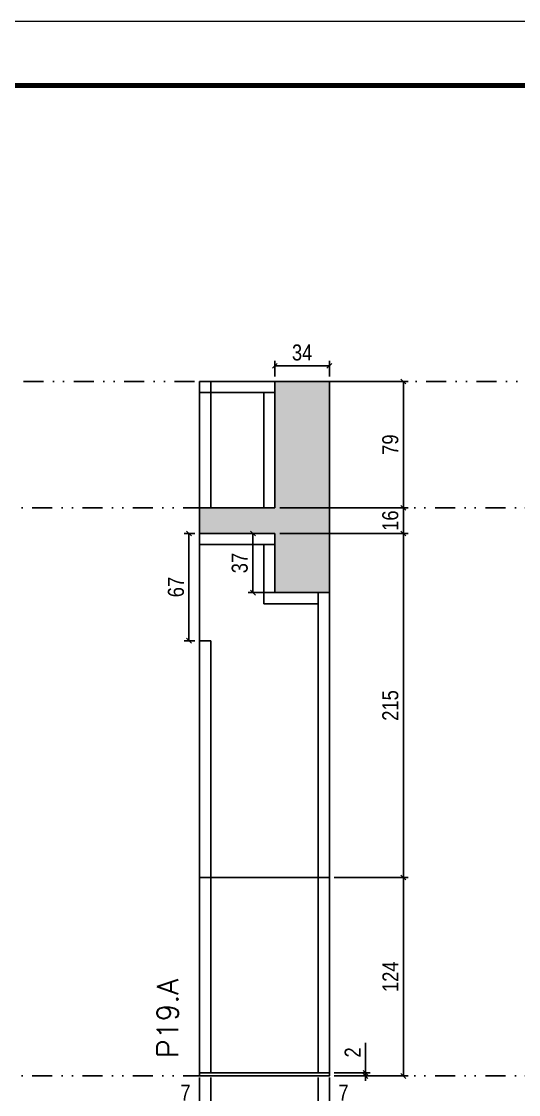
# Model space of a CAD drawing. Extents: x 13770 to 23315, y 867 to 16997.
# Drawn here: x 18009 to 18319, y 10435 to 11106 of the extents above; entities that cross this region are included whole.
import ezdxf

# ---------------------------------------------------------------- set-up
doc = ezdxf.new("R2010")
doc.units = 0
for name, pattern in [('DASHED', [0.75, 0.5, -0.25]), ('DIVIDE2', [0.625, 0.25, -0.125, 0, -0.125, 0, -0.125]), ('HIDDEN', [0.375, 0.25, -0.125])]:
    doc.linetypes.add(name, pattern=pattern)
for name, color, linetype in [('COTA', 241, 'Continuous'), ('Nível', 160, 'Continuous'), ('Painéis', 200, 'Continuous'), ('SARR_2.2x7', 40, 'Continuous'), ('Sarrafo de Pressão', 42, 'HIDDEN')]:
    doc.layers.add(name, color=color, linetype=linetype)
for name, color, linetype, lineweight in [('Folhas', 255, 'Continuous', 9), ('SARRAFO DE PRESSAO', 251, 'DASHED', 9), ('Texto Seção', 7, 'Continuous', 15)]:
    doc.layers.add(name, color=color, linetype=linetype, lineweight=lineweight)
doc.styles.add('COTA TECNICA', font='techl___.ttf', dxfattribs={"height": 10})
doc.styles.add('COTA TECNICA-50', font='techl___.ttf', dxfattribs={"height": 10})
doc.styles.add('REGUA-120', font='ROMANS.shx', dxfattribs={"height": 15})
doc.dimstyles.new('COTA PAINEL-50', dxfattribs={"dimtxt": 10, "dimasz": 3, "dimexe": 3, "dimexo": 3, "dimgap": 3, "dimtad": 1, "dimdec": 1, "dimzin": 12, "dimdsep": 46, "dimtxsty": 'COTA TECNICA-50', "dimblk1": 'OBLIQUE', "dimblk2": 'OBLIQUE', "dimsah": 1, "dimcen": 0.9, "dimclrd": 4, "dimclre": 4, "dimclrt": 240, "dimadec": 1, "dimazin": 3, "dimtfac": 1, "dimtdec": 1, "dimtmove": 0, "dimatfit": 3, "dimfxl": 1, "dimtolj": 1, "dimtzin": 12, "dimarcsym": 0})
doc.dimstyles.new('PAINEL', dxfattribs={"dimtxt": 10, "dimasz": 3, "dimexe": 3, "dimexo": 3, "dimgap": 3, "dimtad": 1, "dimdec": 1, "dimzin": 12, "dimdsep": 46, "dimtxsty": 'COTA TECNICA', "dimblk1": 'OBLIQUE', "dimblk2": 'OBLIQUE', "dimsah": 1, "dimcen": 0.9, "dimclrd": 4, "dimclre": 4, "dimclrt": 240, "dimadec": 1, "dimazin": 3, "dimtfac": 1, "dimtdec": 1, "dimtmove": 0, "dimatfit": 3, "dimfxl": 1, "dimtolj": 1, "dimtzin": 12, "dimarcsym": 0})

# ---------------------------------------------------------------- blocks, each defined once
blk = doc.blocks.new('9999999999')
at = {"layer": 'Folhas'}
blk.add_lwpolyline([(98138.98, 34190.21), (99623.98, 34190.21), (99623.98, 35240.21), (98138.98, 35240.21)], close=True, dxfattribs=at)
at = {"layer": 'Folhas', "color": 30, "const_width": 3}
blk.add_lwpolyline([(98213.98, 34230.21), (99583.98, 34230.21), (99583.98, 35200.21), (98213.98, 35200.21)], close=True, dxfattribs=at)
blk = doc.blocks.new('_Oblique')
at = {"color": 0, "linetype": 'ByBlock', "lineweight": -2}
blk.add_line((-0.5, -0.5), (0.5, 0.5), dxfattribs=at)
blk = doc.blocks.new('*D576')
at = {"layer": 'COTA', "color": 4, "lineweight": -2, "transparency": 16777216}
for p, q in [((18119.85, 10445.73), (18119.85, 10391.55)), ((18200.85, 10445.73), (18200.85, 10391.55)), ((18119.85, 10394.55), (18200.85, 10394.55))]:
    blk.add_line(p, q, dxfattribs=at)
at = {"layer": 'Defpoints', "color": 0, "transparency": 16777216}
for p in [(18119.85, 10448.73), (18200.85, 10448.73), (18200.85, 10394.55)]:
    blk.add_point(p, dxfattribs=at)
at = {"layer": 'COTA', "color": 4, "lineweight": -2, "transparency": 16777216, "xscale": 3, "yscale": 3, "zscale": 3, "rotation": 180}
blk.add_blockref('_Oblique', (18119.85, 10394.55), dxfattribs=at)
at = {"layer": 'COTA', "color": 4, "lineweight": -2, "transparency": 16777216, "xscale": 3, "yscale": 3, "zscale": 3}
blk.add_blockref('_Oblique', (18200.85, 10394.55), dxfattribs=at)
at = {"layer": 'COTA', "color": 240, "transparency": 16777216, "insert": (18160.35, 10402.65), "char_height": 10, "attachment_point": 5, "style": 'COTA TECNICA'}
blk.add_mtext('\\A1;81', dxfattribs=at)
blk = doc.blocks.new('*D577')
at = {"layer": 'COTA', "color": 4, "lineweight": -2, "transparency": 16777216}
for p, q in [((18203.85, 10570.73), (18250.09, 10570.73)), ((18247.09, 10446.73), (18247.09, 10570.73)), ((18203.85, 10446.73), (18250.09, 10446.73))]:
    blk.add_line(p, q, dxfattribs=at)
at = {"layer": 'Defpoints', "color": 0, "transparency": 16777216}
for p in [(18200.85, 10570.73), (18247.09, 10570.73), (18200.85, 10446.73)]:
    blk.add_point(p, dxfattribs=at)
at = {"layer": 'COTA', "color": 4, "lineweight": -2, "transparency": 16777216, "xscale": 3, "yscale": 3, "zscale": 3}
for p, rotation in [((18247.09, 10570.73), 90), ((18247.09, 10446.73), 270)]:
    blk.add_blockref('_Oblique', p, dxfattribs=dict(at, rotation=rotation))
at = {"layer": 'COTA', "color": 240, "transparency": 16777216, "insert": (18239.02, 10508.73), "char_height": 10, "attachment_point": 5, "rotation": 90, "style": 'COTA TECNICA-50'}
blk.add_mtext('\\A1;124', dxfattribs=at)
blk = doc.blocks.new('*D578')
at = {"layer": 'COTA', "color": 4, "lineweight": -2, "transparency": 16777216}
for p, q in [((18223.38, 10448.73), (18223.38, 10467.53)), ((18203.85, 10448.73), (18226.38, 10448.73)), ((18203.85, 10446.73), (18226.38, 10446.73)), ((18223.38, 10446.73), (18223.38, 10448.73)), ((18223.38, 10446.73), (18223.38, 10443.73))]:
    blk.add_line(p, q, dxfattribs=at)
at = {"layer": 'Defpoints', "color": 0, "transparency": 16777216}
for p in [(18200.85, 10448.73), (18200.85, 10446.73), (18223.38, 10446.73)]:
    blk.add_point(p, dxfattribs=at)
at = {"layer": 'COTA', "color": 4, "lineweight": -2, "transparency": 16777216, "xscale": 3, "yscale": 3, "zscale": 3}
for p, rotation in [((18223.38, 10448.73), 270), ((18223.38, 10446.73), 90)]:
    blk.add_blockref('_Oblique', p, dxfattribs=dict(at, rotation=rotation))
at = {"layer": 'COTA', "color": 240, "transparency": 16777216, "insert": (18215.38, 10461.47), "char_height": 10, "attachment_point": 5, "rotation": 90, "style": 'COTA TECNICA-50'}
blk.add_mtext('\\A1;2', dxfattribs=at)
blk = doc.blocks.new('*D579')
at = {"layer": 'COTA', "color": 4, "lineweight": -2, "transparency": 16777216}
for p, q in [((18119.85, 10443.73), (18119.85, 10425.22)), ((18126.85, 10445.73), (18126.85, 10425.22)), ((18119.85, 10428.22), (18105.12, 10428.22)), ((18126.85, 10428.22), (18119.85, 10428.22))]:
    blk.add_line(p, q, dxfattribs=at)
at = {"layer": 'Defpoints', "color": 0, "transparency": 16777216}
for p in [(18119.85, 10446.73), (18126.85, 10448.73), (18119.85, 10428.22)]:
    blk.add_point(p, dxfattribs=at)
at = {"layer": 'COTA', "color": 4, "lineweight": -2, "transparency": 16777216, "xscale": 3, "yscale": 3, "zscale": 3, "rotation": 180}
blk.add_blockref('_Oblique', (18119.85, 10428.22), dxfattribs=at)
at = {"layer": 'COTA', "color": 4, "lineweight": -2, "transparency": 16777216, "xscale": 3, "yscale": 3, "zscale": 3}
blk.add_blockref('_Oblique', (18126.85, 10428.22), dxfattribs=at)
at = {"layer": 'COTA', "color": 240, "transparency": 16777216, "insert": (18110.99, 10436.29), "char_height": 10, "attachment_point": 5, "style": 'COTA TECNICA-50'}
blk.add_mtext('\\A1;7', dxfattribs=at)
blk = doc.blocks.new('*D580')
at = {"layer": 'COTA', "color": 4, "lineweight": -2, "transparency": 16777216}
for p, q in [((18193.85, 10445.73), (18193.85, 10425.22)), ((18200.85, 10443.73), (18200.85, 10425.22)), ((18193.85, 10428.22), (18200.85, 10428.22)), ((18200.85, 10428.22), (18215.58, 10428.22))]:
    blk.add_line(p, q, dxfattribs=at)
at = {"layer": 'Defpoints', "color": 0, "transparency": 16777216}
for p in [(18193.85, 10448.73), (18200.85, 10446.73), (18200.85, 10428.22)]:
    blk.add_point(p, dxfattribs=at)
at = {"layer": 'COTA', "color": 4, "lineweight": -2, "transparency": 16777216, "xscale": 3, "yscale": 3, "zscale": 3, "rotation": 180}
blk.add_blockref('_Oblique', (18193.85, 10428.22), dxfattribs=at)
at = {"layer": 'COTA', "color": 4, "lineweight": -2, "transparency": 16777216, "xscale": 3, "yscale": 3, "zscale": 3}
blk.add_blockref('_Oblique', (18200.85, 10428.22), dxfattribs=at)
at = {"layer": 'COTA', "color": 240, "transparency": 16777216, "insert": (18209.72, 10436.29), "char_height": 10, "attachment_point": 5, "style": 'COTA TECNICA-50'}
blk.add_mtext('\\A1;7', dxfattribs=at)
blk = doc.blocks.new('*D581')
at = {"layer": 'COTA', "color": 4, "lineweight": -2, "transparency": 16777216}
for p, q in [((18169.85, 10785.73), (18250.09, 10785.73)), ((18247.09, 10570.73), (18247.09, 10785.73)), ((18203.85, 10570.73), (18250.09, 10570.73))]:
    blk.add_line(p, q, dxfattribs=at)
at = {"layer": 'Defpoints', "color": 0, "transparency": 16777216}
for p in [(18166.85, 10785.73), (18247.09, 10785.73), (18200.85, 10570.73)]:
    blk.add_point(p, dxfattribs=at)
at = {"layer": 'COTA', "color": 4, "lineweight": -2, "transparency": 16777216, "xscale": 3, "yscale": 3, "zscale": 3}
for p, rotation in [((18247.09, 10785.73), 90), ((18247.09, 10570.73), 270)]:
    blk.add_blockref('_Oblique', p, dxfattribs=dict(at, rotation=rotation))
at = {"layer": 'COTA', "color": 240, "transparency": 16777216, "insert": (18238.98, 10678.23), "char_height": 10, "attachment_point": 5, "rotation": 90, "style": 'COTA TECNICA'}
blk.add_mtext('\\A1;215', dxfattribs=at)
blk = doc.blocks.new('*D582')
at = {"layer": 'COTA', "color": 4, "lineweight": -2, "transparency": 16777216}
for p, q in [((18169.85, 10801.73), (18250.09, 10801.73)), ((18247.09, 10785.73), (18247.09, 10801.73)), ((18169.85, 10785.73), (18250.09, 10785.73))]:
    blk.add_line(p, q, dxfattribs=at)
at = {"layer": 'Defpoints', "color": 0, "transparency": 16777216}
for p in [(18166.85, 10801.73), (18247.09, 10801.73), (18166.85, 10785.73)]:
    blk.add_point(p, dxfattribs=at)
at = {"layer": 'COTA', "color": 4, "lineweight": -2, "transparency": 16777216, "xscale": 3, "yscale": 3, "zscale": 3}
for p, rotation in [((18247.09, 10801.73), 90), ((18247.09, 10785.73), 270)]:
    blk.add_blockref('_Oblique', p, dxfattribs=dict(at, rotation=rotation))
at = {"layer": 'COTA', "color": 240, "transparency": 16777216, "insert": (18238.99, 10793.73), "char_height": 10, "attachment_point": 5, "rotation": 90, "style": 'COTA TECNICA'}
blk.add_mtext('\\A1;16', dxfattribs=at)
blk = doc.blocks.new('*D583')
at = {"layer": 'COTA', "color": 4, "lineweight": -2, "transparency": 16777216}
for p, q in [((18203.85, 10880.73), (18250.09, 10880.73)), ((18247.09, 10801.73), (18247.09, 10880.73)), ((18169.85, 10801.73), (18250.09, 10801.73))]:
    blk.add_line(p, q, dxfattribs=at)
at = {"layer": 'Defpoints', "color": 0, "transparency": 16777216}
for p in [(18200.85, 10880.73), (18247.09, 10880.73), (18166.85, 10801.73)]:
    blk.add_point(p, dxfattribs=at)
at = {"layer": 'COTA', "color": 4, "lineweight": -2, "transparency": 16777216, "xscale": 3, "yscale": 3, "zscale": 3}
for p, rotation in [((18247.09, 10880.73), 90), ((18247.09, 10801.73), 270)]:
    blk.add_blockref('_Oblique', p, dxfattribs=dict(at, rotation=rotation))
at = {"layer": 'COTA', "color": 240, "transparency": 16777216, "insert": (18238.99, 10841.23), "char_height": 10, "attachment_point": 5, "rotation": 90, "style": 'COTA TECNICA'}
blk.add_mtext('\\A1;79', dxfattribs=at)
blk = doc.blocks.new('*D584')
at = {"layer": 'COTA', "color": 4, "lineweight": -2, "transparency": 16777216}
for p, q in [((18166.85, 10883.73), (18166.85, 10893.52)), ((18200.85, 10890.52), (18166.85, 10890.52)), ((18200.85, 10883.73), (18200.85, 10893.52))]:
    blk.add_line(p, q, dxfattribs=at)
at = {"layer": 'Defpoints', "color": 0, "transparency": 16777216}
for p in [(18166.85, 10890.52), (18166.85, 10880.73), (18200.85, 10880.73)]:
    blk.add_point(p, dxfattribs=at)
at = {"layer": 'COTA', "color": 4, "lineweight": -2, "transparency": 16777216, "xscale": 3, "yscale": 3, "zscale": 3, "rotation": 180}
blk.add_blockref('_Oblique', (18166.85, 10890.52), dxfattribs=at)
at = {"layer": 'COTA', "color": 4, "lineweight": -2, "transparency": 16777216, "xscale": 3, "yscale": 3, "zscale": 3}
blk.add_blockref('_Oblique', (18200.85, 10890.52), dxfattribs=at)
at = {"layer": 'COTA', "color": 240, "transparency": 16777216, "insert": (18183.85, 10898.74), "char_height": 10, "attachment_point": 5, "style": 'COTA TECNICA'}
blk.add_mtext('\\A1;34', dxfattribs=at)
blk = doc.blocks.new('*D585')
at = {"layer": 'COTA', "color": 4, "lineweight": -2, "transparency": 16777216}
for p, q in [((18163.85, 10785.73), (18150.13, 10785.73)), ((18153.13, 10748.73), (18153.13, 10785.73)), ((18163.85, 10748.73), (18150.13, 10748.73))]:
    blk.add_line(p, q, dxfattribs=at)
at = {"layer": 'Defpoints', "color": 0, "transparency": 16777216}
for p in [(18153.13, 10785.73), (18166.85, 10785.73), (18166.85, 10748.73)]:
    blk.add_point(p, dxfattribs=at)
at = {"layer": 'COTA', "color": 4, "lineweight": -2, "transparency": 16777216, "xscale": 3, "yscale": 3, "zscale": 3}
for p, rotation in [((18153.13, 10785.73), 90), ((18153.13, 10748.73), 270)]:
    blk.add_blockref('_Oblique', p, dxfattribs=dict(at, rotation=rotation))
at = {"layer": 'COTA', "color": 240, "transparency": 16777216, "insert": (18144.91, 10767.23), "char_height": 10, "attachment_point": 5, "rotation": 90, "style": 'COTA TECNICA'}
blk.add_mtext('\\A1;37', dxfattribs=at)
blk = doc.blocks.new('*D607')
at = {"layer": 'COTA', "color": 4, "lineweight": -2, "transparency": 16777216}
for p, q in [((18116.85, 10785.73), (18110.18, 10785.73)), ((18113.18, 10718.73), (18113.18, 10785.73)), ((18116.85, 10718.73), (18110.18, 10718.73))]:
    blk.add_line(p, q, dxfattribs=at)
at = {"layer": 'Defpoints', "color": 0, "transparency": 16777216}
for p in [(18113.18, 10785.73), (18119.85, 10785.73), (18119.85, 10718.73)]:
    blk.add_point(p, dxfattribs=at)
at = {"layer": 'COTA', "color": 4, "lineweight": -2, "transparency": 16777216, "xscale": 3, "yscale": 3, "zscale": 3}
for p, rotation in [((18113.18, 10785.73), 90), ((18113.18, 10718.73), 270)]:
    blk.add_blockref('_Oblique', p, dxfattribs=dict(at, rotation=rotation))
at = {"layer": 'COTA', "color": 240, "transparency": 16777216, "insert": (18105.08, 10752.23), "char_height": 10, "attachment_point": 5, "rotation": 90, "style": 'COTA TECNICA'}
blk.add_mtext('\\A1;67', dxfattribs=at)

msp = doc.modelspace()

# ---------------------------------------------------------------- hatches: boundary and pattern name
at = {"layer": 'COTA'}
h = msp.add_hatch(dxfattribs=at)
h.set_pattern_fill('AR-CONC', color=256, scale=0.03)
h.set_pattern_definition([(50, (-54.07, 0), (5.4655401, -0.4781726), [0.5715, -6.2865]), (355, (-54.07, 0), (-1.0573026, 5.7317054), [0.4572, -5.0292175]), (100.451445, (-53.6147, -0.04), (4.4082374, 5.2535326), [0.4857003, -5.3427073]), (46.1842, (-54.07, 1.524), (8.1323712, -1.2612698), [0.85725, -9.42975]), (96.635558, (-53.3924, 1.419), (7.122124, 7.4227837), [0.7285507, -8.0140682]), (351.18415, (-54.07, 1.524), (7.122124, 7.4227837), [0.685799, -7.543792]), (21, (-53.308, 1.143), (4.5484317, -3.0679559), [0.5715, -6.2865]), (326, (-53.308, 1.143), (1.8540609, 5.525639), [0.4572, -5.0292]), (71.451445, (-52.929, 0.8873), (6.4024926, 2.4576831), [0.4857003, -5.3426981]), (37.5, (-54.0701, 0), (0.0926581, 2.53665117), [0, -4.96824, 0, -5.1054, 0, -5.04825]), (7.5, (-54.07, 0), (2.00458988, 3.00541724), [0, -2.91084, 0, -4.85394, 0, -1.92405]), (327.5, (-55.7694, 0), (4.06771786, -0.17186232), [0, -1.905, 0, -5.9436, 0, -7.8867]), (317.5, (-56.5314, 0), (4.44387544, 0.76279473), [0, -2.4765, 0, -3.94716, 0, -5.6007])])
h.paths.add_polyline_path([(18200.85, 10880.73), (18166.85, 10880.73), (18166.85, 10801.73), (18200.85, 10801.73)])
h.paths.add_polyline_path([(18166.85, 10748.73), (18200.85, 10748.73), (18200.85, 10801.73), (18119.85, 10801.73), (18119.85, 10785.73), (18166.85, 10785.73)])

# ---------------------------------------------------------------- linework, layer by layer
for p, q in [((18200.85, 10880.73), (18166.85, 10880.73)), ((18200.85, 10748.73), (18200.85, 10880.73)), ((18119.85, 10785.73), (18119.85, 10801.73)), ((18166.85, 10748.73), (18159.85, 10748.73)), ((18159.85, 10748.73), (18159.85, 10741.73))]:
    msp.add_line(p, q, dxfattribs=at)
at = {"layer": 'Nível', "color": 4, "linetype": 'DIVIDE2', "ltscale": 50}
for p, q in [((17569.5, 10880.73), (21112.79, 10880.73)), ((13769.54, 10801.73), (21112.79, 10801.73)), ((13769.54, 10446.73), (21112.79, 10446.73))]:
    msp.add_line(p, q, dxfattribs=at)
at = {"layer": 'Painéis'}
for p, q in [((18119.85, 10880.73), (18119.85, 10801.73)), ((18119.85, 10880.73), (18166.85, 10880.73)), ((18166.85, 10801.73), (18166.85, 10880.73)), ((18119.85, 10801.73), (18166.85, 10801.73)), ((18119.85, 10785.73), (18166.85, 10785.73)), ((18119.85, 10785.73), (18119.85, 10570.73)), ((18166.85, 10748.73), (18166.85, 10785.73)), ((18166.85, 10748.73), (18200.85, 10748.73)), ((18200.85, 10570.73), (18200.85, 10748.73))]:
    msp.add_line(p, q, dxfattribs=at)
for points in [[(18119.85, 10448.73), (18200.85, 10448.73), (18200.85, 10570.73), (18119.85, 10570.73)], [(18119.85, 10448.73), (18200.85, 10448.73), (18200.85, 10446.73), (18119.85, 10446.73)]]:
    msp.add_lwpolyline(points, close=True, dxfattribs=at)
at = {"layer": 'SARR_2.2x7'}
for p, q in [((18119.85, 10873.73), (18166.85, 10873.73)), ((18159.85, 10801.73), (18159.85, 10873.73)), ((18119.85, 10778.73), (18166.85, 10778.73)), ((18159.85, 10748.73), (18159.85, 10778.73)), ((18159.85, 10741.73), (18193.85, 10741.73))]:
    msp.add_line(p, q, dxfattribs=at)
at = {"layer": 'Sarrafo de Pressão'}
for p, q in [((18126.85, 10801.73), (18126.85, 10880.73)), ((18193.85, 10570.73), (18193.85, 10748.73)), ((18119.85, 10718.73), (18126.85, 10718.73)), ((18126.85, 10570.73), (18126.85, 10718.73)), ((18126.85, 10448.73), (18126.85, 10570.73)), ((18193.85, 10448.73), (18193.85, 10570.73))]:
    msp.add_line(p, q, dxfattribs=at)

# ---------------------------------------------------------------- block references
at = {"layer": 'SARRAFO DE PRESSAO', "color": 6, "linetype": 'ByBlock'}
msp.add_blockref('9999999999', (-80569.48, -24134.56), dxfattribs=at)

# ---------------------------------------------------------------- texts
at = {"layer": 'Texto Seção', "insert": (18106.38, 10457.98), "char_height": 13, "width": 285.3299, "attachment_point": 7, "rotation": 90, "style": 'REGUA-120'}
msp.add_mtext('P19.A', dxfattribs=at)

# ---------------------------------------------------------------- dimensions: what is measured, and where the dimension line sits
at = {"layer": 'COTA'}
for base, p1, p2, dimstyle, picture, middle in [((18166.85, 10890.52), (18200.85, 10880.73), (18166.85, 10880.73), 'PAINEL', '*D584', (18183.85, 10898.74)), ((18200.85, 10428.22), (18193.85, 10448.73), (18200.85, 10446.73), 'COTA PAINEL-50', '*D580', (18209.72, 10436.29))]:
    dim = msp.add_linear_dim(base=base, p1=p1, p2=p2, dimstyle=dimstyle, dxfattribs=at)
    dim.commit()
    dim.dimension.update_dxf_attribs({"geometry": picture, "text_midpoint": middle})
dim = msp.add_linear_dim(base=(18247.09, 10880.73), p1=(18166.85, 10801.73), p2=(18200.85, 10880.73), angle=90, dimstyle='PAINEL', override={"dimtmove": 1}, dxfattribs=at)
dim.commit()
dim.dimension.update_dxf_attribs({"geometry": '*D583', "text_midpoint": (18238.99, 10841.23)})
dim = msp.add_linear_dim(base=(18247.09, 10801.73), p1=(18166.85, 10785.73), p2=(18166.85, 10801.73), angle=90, dimstyle='PAINEL', override={"dimtmove": 1}, dxfattribs=at)
dim.commit()
dim.dimension.update_dxf_attribs({"geometry": '*D582', "text_midpoint": (18247.09, 10793.73), "dimtype": 160})
for base, p1, p2, angle, dimstyle, picture, middle in [((18113.18, 10785.73), (18119.85, 10718.73), (18119.85, 10785.73), 90, 'PAINEL', '*D607', (18105.08, 10752.23)), ((18153.13, 10785.73), (18166.85, 10748.73), (18166.85, 10785.73), 90, 'PAINEL', '*D585', (18144.91, 10767.23)), ((18247.09, 10785.73), (18200.85, 10570.73), (18166.85, 10785.73), 90, 'PAINEL', '*D581', (18238.98, 10678.23)), ((18247.09, 10570.73), (18200.85, 10446.73), (18200.85, 10570.73), 90, 'COTA PAINEL-50', '*D577', (18239.02, 10508.73)), ((18119.85, 10428.22), (18126.85, 10448.73), (18119.85, 10446.73), 180, 'COTA PAINEL-50', '*D579', (18110.99, 10436.29))]:
    dim = msp.add_linear_dim(base=base, p1=p1, p2=p2, angle=angle, dimstyle=dimstyle, dxfattribs=at)
    dim.commit()
    dim.dimension.update_dxf_attribs({"geometry": picture, "text_midpoint": middle})
dim = msp.add_linear_dim(base=(18223.38, 10446.73), p1=(18200.85, 10448.73), p2=(18200.85, 10446.73), angle=90, dimstyle='COTA PAINEL-50', dxfattribs=at)
dim.commit()
dim.dimension.update_dxf_attribs({"geometry": '*D578', "text_midpoint": (18223.38, 10461.47), "dimtype": 160})
dim = msp.add_linear_dim(base=(18200.85, 10394.55), p1=(18119.85, 10448.73), p2=(18200.85, 10448.73), dimstyle='PAINEL', override={"dimarcsym": 2}, dxfattribs=at)
dim.commit()
dim.dimension.update_dxf_attribs({"geometry": '*D576', "text_midpoint": (18160.35, 10402.65)})

doc.saveas('drawing.dxf')
